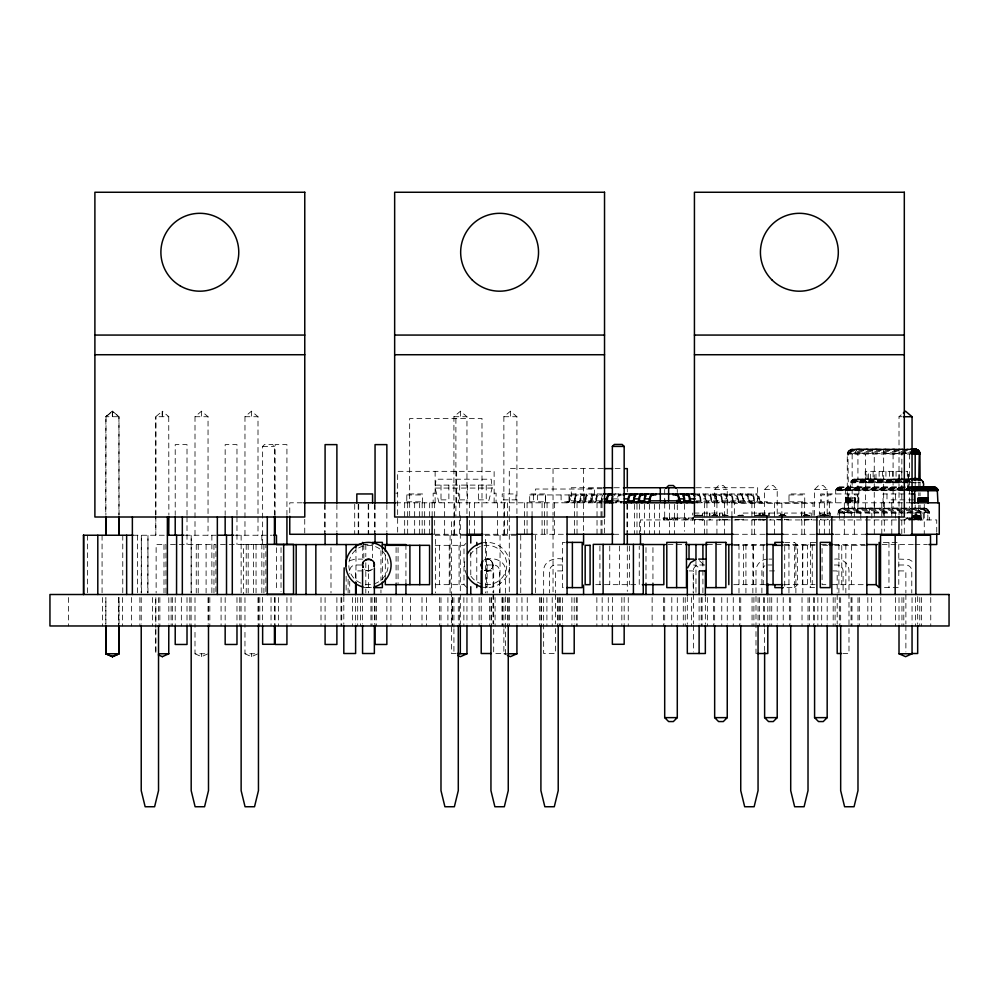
<?xml version="1.0" encoding="UTF-8"?>
<svg xmlns="http://www.w3.org/2000/svg" width="999" height="999" viewBox="0 0 999 999"><rect width="100%" height="100%" fill="white"/><g stroke="black" fill="none" stroke-linecap="round" stroke-linejoin="round"><path stroke-width="0.75" stroke-dasharray="5 3.75" d="M835.651 502.809L835.713 490.322L837.062 487.999L838.91 487.137L910.876 487.075M855.319 499.862L855.319 497.889L845.491 497.889L845.491 502.809L845.491 490.659L846.353 487.599L865.796 487.075C866.22 485.077 864.547 478.883 868.506 479.208L868.506 471.341M858.84 502.809L858.903 490.322L860.251 487.999L862.087 487.137M879.12 471.341L879.12 479.208L865.234 479.208L865.234 471.341L904.095 471.341M865.783 471.341L865.783 479.208L867.144 479.27L873.114 479.208L873.114 471.341M911.051 479.27L867.144 479.27L866.895 471.341M870.604 479.208L870.604 471.341M875.973 479.208L875.973 471.341M882.467 471.341L882.467 479.208L853.658 479.27L850.773 481.481L850.411 487.075M885.926 471.341L885.926 479.208L853.658 479.27L865.234 479.208M889.41 471.341L889.41 479.208L910.863 479.233M892.819 471.341L892.819 479.208L910.613 479.22M896.066 471.341L896.066 479.208L906.443 479.27L901.785 479.208L901.785 471.341M899.088 479.208L899.088 471.341M907.317 471.341L907.317 479.208L910.126 479.22M908.153 479.208L908.153 471.341M908.428 479.208L908.428 471.341L905.956 471.341M907.791 487.075C910.039 484.028 903.708 477.172 910.389 479.445L907.929 482.117L907.791 487.075L911.5 487.137M914.21 519.942L914.497 517.981L915.608 519.942L915.808 517.981L916.682 519.942L916.745 517.981L917.457 519.942L917.619 517.981L918.081 519.942L918.268 517.981L918.268 519.942L918.406 517.981L917.831 519.942L917.107 517.981L916.807 519.942L916.233 517.981L915.546 519.942L915.384 517.981L914.285 519.942L914.347 517.981M692.682 519.942L693.056 518.069A4.883 4.883 0 0 0 692.682 519.942L692.682 513.061M695.129 519.942L695.167 519.305L702.996 519.942L702.996 519.093M709.577 519.305L709.54 519.942A4.883 4.883 0 0 1 709.615 519.08M710.014 519.305L709.977 519.942A4.883 4.883 0 0 1 710.052 519.08M735.351 519.942L735.389 519.305L743.219 519.942L743.219 519.093M752.859 519.942L752.909 519.305L760.726 519.942L760.726 519.093M758.978 519.093A4.92 4.92 0 0 0 758.903 519.942L758.953 519.305M759.427 519.305L759.39 519.942A4.883 4.883 0 0 1 759.465 519.08M776.772 519.942L776.822 519.305L780.731 519.63M801.485 519.093A4.92 4.92 0 0 0 801.41 519.942L801.46 519.305M820.828 519.305L820.791 519.942A4.883 4.883 0 0 1 820.866 519.08M905.156 513.061L837.936 513.061L839.372 509.59L842.844 508.141L839.297 510.651L837.936 513.061L837.936 515.821M865.808 482.792L865.946 481.481M865.896 481.793L865.821 482.455L920.054 482.455M858.853 490.659L858.978 489.985L845.591 489.66L845.516 490.322L858.978 489.985L859.552 488.748M484.153 559.89C495.192 554.482 495.192 575.524 484.153 570.104M903.308 449.138L852.197 449.138L848.713 450.574L847.277 454.058L847.277 508.141M439.036 502.809L435.102 488.061L436.039 479.208L491.196 479.208L492.145 488.061L488.211 502.809M859.215 489.348L836.026 489.348L835.664 490.659L911.625 490.659M927.834 519.942L927.834 513.061L928.733 510.601L926.935 508.803L924.475 508.141L926.935 508.803L929.232 511.788L929.395 519.942M492.719 566.733L492.432 567.444M492.882 565.983L492.982 565.222M912.287 454.058L847.277 454.058L848.713 450.574L911.625 450.574M860.801 518.568L860.801 513.061L856.318 511.863L858.453 508.291L902.721 508.179M492.682 566.833L492.382 567.544M492.869 566.083L492.969 565.334M858.903 490.322L859.365 489.035L909.652 489.035M693.581 517.981L663.161 517.981L663.161 519.942L663.386 517.981L663.498 519.942L664.06 517.981L664.56 519.942L666.795 517.981L668.219 519.942L677.996 517.981L688.711 519.942L688.711 517.981M685.814 517.981L685.814 519.942L685.389 517.981L685.988 519.942L686.625 517.981L687.175 519.942L688.511 517.981L689.273 519.942L692.444 517.981L692.444 519.942M840.097 509.59L841.158 508.778L926.935 508.803M692.856 518.668L693.568 517.145M848.513 508.141L847.939 451.598L850.349 449.762L910.763 449.762L907.217 449.188M910.701 517.981L908.965 519.942L907.741 517.981L904.182 519.942M491.62 568.731L492.082 568.119L491.545 568.818M911.65 517.981L909.864 519.942L909.727 517.981L907.317 519.942L907.304 517.981L905.419 519.942M841.158 508.778L863.261 508.141M262.637 544.368L262.637 446.416L264.61 444.443L272.477 444.443L274.438 446.416L274.438 516.383M466.945 587.624L463.998 584.665L463.998 545.329L465.959 543.369M714.66 515.372L714.66 489.46L718.593 485.526L723.313 485.526L727.247 489.46L727.247 515.372M764.622 515.372L764.622 489.46L768.556 485.526L773.276 485.526L777.21 489.46L777.21 515.372M814.585 515.372L814.585 489.46L818.518 485.526L823.238 485.526L827.172 489.46L827.172 515.372M816.058 542.382L810.439 542.382L807.492 545.329L807.492 584.665L810.439 587.624L816.058 587.624M794.542 587.624L797.489 584.665L797.489 545.329L794.542 542.382L784.715 542.382L784.715 587.624L794.542 587.624L794.542 542.382M677.759 519.942L677.759 517.981L675.274 519.942L672.939 517.981L670.804 519.942L669.53 517.981L668.868 519.942L667.544 517.981L667.257 519.942L666.058 517.981L665.834 519.942L664.909 517.981L664.56 519.942L664.56 517.981M923.088 508.141L925.748 508.316L929.232 511.788L927.834 513.061L925.736 511.863L915.996 513.061L911.013 511.863L906.53 513.061L929.395 513.061L927.959 509.59L924.987 508.291L913.948 508.166M195.005 535.239L195.005 416.72L201.486 411.188L208.042 416.72L208.042 535.239M244.967 535.239L244.967 416.72L251.448 411.188L258.004 416.72L258.004 535.239M119.056 514.972L118.993 416.72L112.238 411.188L105.744 416.72L119.056 416.72L112.425 411.188L105.869 416.72L105.744 514.972M899.013 514.972L899.013 416.72L901.173 414.872M105.894 416.72L112.562 411.188L112.562 416.72M453.921 535.239L453.921 416.72L460.477 411.188L466.958 416.72L466.958 514.972M503.871 535.239L503.871 416.72L510.439 411.188L516.92 416.72L516.92 514.972M849.287 450.574L850.923 449.3L856.405 449.138L905.344 449.225M372.639 569.168L368.456 570.904L364.285 569.168M848.513 454.058L852.397 449.762L856.405 449.138M839.485 518.568L839.485 513.061L841.583 511.863L851.323 513.061L851.323 515.821M371.004 570.279L370.292 570.579M697.364 515.821L702.996 515.034M717.357 515.684L714.46 515.034L717.357 515.684L714.897 515.034L712.212 515.821A4.883 4.883 0 0 1 717.494 515.821L714.46 515.034L712.062 515.659L715.034 515.734M737.587 515.821L743.219 515.034M755.094 515.821L760.726 515.034M761.85 515.684L763.199 515.159L761.138 515.821L764.31 515.034L761.912 515.659M762.424 515.409L761.625 515.821A4.883 4.883 0 0 1 766.895 515.821M805.057 515.197L803.87 515.684L806.33 515.034L808.79 515.684L806.33 515.034L803.658 515.821L806.33 515.034L809.665 515.659M820.329 515.821L823.014 515.034L825.411 515.659L822.864 515.734M370.904 570.317L370.192 570.616M697.639 515.659L702.996 515.197M715.571 515.159L716.783 515.409L712.574 515.409L717.132 515.821A4.883 4.883 0 0 0 711.788 515.821L714.897 515.034L712 515.684L717.294 515.659L714.31 515.734M738.386 515.409L743.219 515.197M755.381 515.659L760.726 515.197M764.447 515.734L761.425 515.659L764.31 515.034L762.549 515.197M806.48 515.734L803.933 515.659L808.728 515.659L806.193 515.734M823.151 515.734L820.604 515.659L823.014 515.034L825.686 515.821M825.848 515.734L823.301 515.659L825.698 515.034L828.096 515.659L825.561 515.734M823.301 515.659L825.698 515.034L828.159 515.684L825.698 515.034L823.238 515.684L825.698 515.034M857.929 508.141L857.929 454.058L850.211 452.847L852.147 454.058L854.669 452.847C873.988 453.933 893.343 453.933 912.661 452.847L909.39 454.058L905.406 452.847L893.081 454.058L883.665 452.847M195.005 653.771L201.511 656.668L208.042 653.771L195.005 653.771L195.005 628.821M244.967 653.771L251.473 656.668L258.004 653.771L244.967 653.771L244.967 628.821M848.313 508.141L843.768 508.778L841.583 511.863L844.055 513.061L847.202 511.863L860.801 513.061M349.687 560.639L355.232 559.103L362.699 559.103M712 515.684L713.623 515.197M763.036 515.197L761.363 515.684L765.833 515.034L768.231 515.659M920.504 513.061L920.504 519.942A4.92 4.92 0 0 0 913.71 515.409L916.345 515.034L913.885 515.684C916.982 513.736 921.39 516.308 921.253 519.942A4.92 4.92 0 0 0 913.973 515.634C917.02 513.898 921.415 516.333 921.253 519.942L921.253 513.061M856.318 511.863L871.827 513.061L883.665 511.863L895.504 513.061L898.451 511.863L902.484 512.462M850.349 449.762L852.197 449.138M821.89 515.159L820.554 515.684L823.014 515.034L825.461 515.684L823.014 515.034L820.554 515.684L825.461 515.684M823.238 515.684L828.096 515.659L823.026 515.821A4.883 4.883 0 0 1 828.296 515.821M913.885 515.684L919.018 515.821L921.09 518.668L910.838 518.681M762.712 515.159L761.363 515.684L763.823 515.034L766.708 515.659L763.686 515.734M905.406 452.847L901.86 454.058L901.785 534.278M485.801 559.278C493.956 557.192 505.394 560.601 505.494 570.516L505.494 653.508L493.693 653.508L493.693 625.586M488.424 570.729L487.662 570.829M489.148 570.491L489.86 570.192L489.048 570.529M780.581 515.159L784.64 515.684L781.693 515.034L779.295 515.659L784.64 515.197M913.71 515.409L918.218 515.409L921.09 518.681L918.218 515.409L913.71 515.409L918.743 515.659L920.603 517.482L912.025 517.594L920.878 518.069L921.253 519.942A4.87 4.87 0 0 0 921.14 518.881M485.914 559.253L486.675 559.153M488.311 570.741L486.126 570.766L487.487 570.904M695.142 515.684L697.602 515.034L699.999 515.659L697.464 515.734M913.123 515.684L915.584 515.034L918.793 515.684L914.472 515.159M929.232 511.788L923.263 513.061L920.129 511.863L906.53 513.061M808.378 515.159L804.307 515.684L808.378 515.159L809.952 515.821L809.14 515.409M367.257 570.741L369.443 570.766L368.681 570.866M758.441 519.942L761.188 519.38M722.664 519.093L722.664 519.942L725.224 519.53M762.886 519.093L762.886 519.942L765.446 519.53M804.307 519.093L804.307 519.942L806.88 519.53M696.328 515.197L700.287 515.821A4.883 4.883 0 0 0 696.515 515.172L700.062 515.684M713.186 515.197L714.897 515.034M785.226 515.409L786.026 515.821L784.465 515.159L780.394 515.684L783.353 515.034L785.751 515.659M914.31 515.197C917.294 514.423 920.603 516.808 920.504 519.942L919.629 517.145L916.695 515.159L919.492 516.97L920.504 519.942L920.129 518.069L911.263 517.594M767.407 559.103C761.363 559.178 756.068 564.472 755.993 570.516L755.993 653.508L756.78 653.508M913.71 508.179C917.731 508.741 924.4 506.356 925.736 511.863L923.263 513.061L923.263 519.942M722.664 519.942L730.494 519.305L730.531 519.942M762.886 519.942L765.496 519.73M784.315 519.63L788.223 519.305L788.273 519.942M804.307 519.942L812.137 519.305L812.187 519.942M844.242 508.141L842.344 508.291L925.748 508.316M928.733 510.601L839.297 510.651M911.675 516.97L919.817 516.471L920.603 517.482L913.685 517.207M899.4 449.138L903.271 449.288L875.524 449.138L873.064 449.288L872.327 450.574L871.915 452.847L874.25 454.058L874.25 508.141M695.204 515.659L699.487 515.409L695.729 515.409M761.425 515.659L766.982 515.821L764.934 515.159L766.283 515.684M803.933 515.659L809.015 515.821L804.307 515.034M820.604 515.659L828.383 515.821M913.186 515.659L918.218 515.409L919.817 516.471L912.112 516.471L919.442 516.133L920.603 517.482L919.018 515.821L913.486 515.946L919.442 516.133M722.664 515.197L728.009 515.659M762.886 515.197L768.518 515.821M780.394 515.197L784.465 515.159M804.307 515.197L807.267 515.034M487.325 559.128L488.199 559.24M911.038 518.069L920.653 517.594L921.09 518.668L920.254 516.97L913.586 516.57M839.485 513.061L838.586 510.601L839.372 509.59L910.239 509.59L908.878 508.291L870.042 508.291L868.88 511.863L871.827 513.061L871.827 518.568M911.313 517.507L919.629 517.145L920.341 518.668L918.693 516.133L920.341 518.668L919.629 517.145M912.075 517.507L920.379 517.145L921.09 518.668M875.524 449.138L857.529 449.288L854.669 452.847L857.929 454.058M867.931 449.138L864.06 449.288L861.925 452.847L865.471 454.058L865.471 508.141M912.911 515.821L918.743 515.659M368.843 570.904L368.082 570.904M873.101 508.141L850.049 508.291L847.202 511.863L851.323 513.061M912.724 515.946L918.268 515.821L920.341 518.668M911.55 517.145L920.254 516.97M861.413 449.138L851.523 449.288L903.271 449.288M844.879 508.291L854.807 508.141M866.895 479.208L853.658 479.27L911.725 479.208M195.005 416.72L208.042 416.72M244.967 416.72L258.004 416.72M453.921 416.72L466.958 416.72M503.871 416.72L516.92 416.72M899.013 416.72L901.91 416.72M262.637 446.416L274.438 446.416M905.918 449.138L910.913 449.138M848.488 451.648L912.274 451.648M912.661 452.847L847.439 452.784M602.946 468.618L509.29 468.618L509.29 515.247M615.122 468.618L621.678 468.618M852.996 479.445L905.718 479.445M852.372 479.732L909.827 479.732M851.81 480.132L910.126 480.132M851.323 480.606L910.389 480.606M851.123 480.881L910.489 480.881M910.676 481.481L850.773 481.481L850.536 482.117L907.929 482.117M850.649 481.793L910.751 481.793M850.424 482.792L920.091 482.792M435.102 485.102L492.145 485.102M838.91 487.137L909.952 487.137M838.248 487.312L912.162 487.312M837.624 487.599L912.786 487.599M602.197 487.737L571.278 487.737L571.278 500.836L603.508 500.836M614.26 487.737L621.927 487.737M696.266 487.737L757.654 487.737L757.654 500.836L696.266 500.836M435.102 488.061L492.145 488.061M837.062 487.999L905.756 487.999M907.279 487.999L913.348 487.999M836.575 488.474L913.823 488.474M602.197 488.723L587.362 488.723L587.362 487.737M836.363 488.748L914.035 488.748M714.66 489.46L727.247 489.46M764.622 489.46L777.21 489.46M814.585 489.46L827.172 489.46M902.197 489.66L835.888 489.66L835.713 490.322L902.297 490.322M903.733 489.66L909.889 489.66M835.788 489.985L905.344 489.985M906.892 489.985L911.525 489.985M903.845 490.322L910.039 490.322M395.679 493.169L397.652 493.169M435.127 493.169L433.154 493.169L433.154 502.809M456.655 493.169L458.628 493.169L458.628 502.809M494.13 493.169L496.091 493.169L496.091 502.809M571.278 493.956L602.297 493.956M614.26 493.956L623.713 493.956M694.53 493.956L757.654 493.956M913.61 493.956L883.054 493.956L883.054 502.809M406.793 494.942L422.527 494.942M529.695 494.942L602.297 494.942M623.713 494.942L615.784 494.942A3.934 2.785 -90 0 0 614.397 495.467M694.53 494.942L702.447 494.942A3.934 2.785 -90 0 1 705.232 498.876A3.934 2.785 -90 0 0 708.016 502.809M718.731 502.809A3.934 2.785 -90 0 1 715.946 498.876A3.934 2.785 -90 0 0 713.161 494.942L705.219 494.942L705.232 493.956M788.998 494.942L804.732 494.942M845.491 497.927L855.319 498.014L855.319 502.809L855.319 500.836L845.491 500.836M845.491 498.164L855.319 498.164M845.491 498.376L855.319 498.376M845.491 498.626L855.319 498.626M567.382 501.835A2.947 2.085 -90 0 0 569.48 498.876L575.312 498.876A3.934 2.785 -90 0 1 578.096 494.942M578.096 501.835A2.947 2.085 -90 0 0 580.182 498.876L586.026 498.876A3.934 2.785 -90 0 1 588.811 494.942M588.811 501.835A2.947 2.085 -90 0 0 590.896 498.876L596.74 498.876A3.934 2.785 -90 0 1 599.512 494.942M599.512 501.835A2.947 2.085 -90 0 0 601.598 498.876L606.156 498.876M612.312 498.876L618.156 498.876A3.934 2.785 -90 0 1 620.941 494.942M697.302 494.942A3.934 2.785 -90 0 1 700.087 498.876L705.931 498.876A2.947 2.085 -90 0 0 708.016 501.835M708.016 494.942A3.934 2.785 -90 0 1 710.801 498.876L716.645 498.876A2.947 2.085 -90 0 0 718.731 501.835M718.731 494.942A3.934 2.785 -90 0 1 721.503 498.876L727.347 498.876A2.947 2.085 -90 0 0 729.432 501.835M729.432 494.942A3.934 2.785 -90 0 1 732.217 498.876L738.061 498.876A2.947 2.085 -90 0 0 740.147 501.835A2.947 2.085 -90 0 1 738.049 498.876A4.92 3.472 -90 0 0 734.577 493.956M750.848 501.835A2.947 2.085 -90 0 1 748.763 498.876L742.919 498.876A3.934 2.785 -90 0 0 740.134 494.942A3.934 2.785 -90 0 1 742.931 498.876A3.934 2.785 -90 0 0 745.691 502.809L745.704 501.835A2.947 2.085 -90 0 1 743.606 498.876A4.92 3.472 -90 0 0 740.134 493.956A4.92 3.472 -90 0 1 743.618 498.876M750.848 494.942A3.934 2.785 -90 0 1 753.633 498.876L759.477 498.876A4.92 3.472 -90 0 0 756.006 493.956M845.491 498.926L855.319 498.926M845.491 499.25L855.319 499.25M845.491 499.6L855.319 499.6M441.009 499.862L448.876 499.862M459.69 499.862L467.557 499.862M478.371 499.862L486.238 499.862M516.97 499.862L501.236 499.862L501.236 502.809M845.491 499.862L855.319 499.937M913.61 499.862L889.547 499.862L889.547 502.809M845.491 500.774L855.319 500.811M614.26 500.836L621.927 500.836M845.491 501.098L855.319 501.098M845.491 501.448L855.319 501.448M406.793 501.823L422.527 501.823M529.695 501.823L545.429 501.823M604.657 501.835L561.825 501.835L561.825 502.809M618.156 498.876A3.934 2.785 -90 0 1 615.372 502.809L615.372 501.835L624.687 501.835M694.929 501.835L767.132 501.835M788.998 501.823L804.732 501.823M845.491 501.773L857.592 501.823L857.592 494.942L854.632 494.942L854.632 493.956M845.491 502.072L855.319 502.072M845.491 502.322L855.319 502.322M845.491 502.534L855.319 502.534M302.222 502.809L289.76 502.809L289.76 516.296M395.679 502.809L603.508 502.809M611.513 502.809L621.94 502.809M696.278 502.809L913.198 502.809M911.712 509.59L927.959 509.59M838.099 511.788L928.496 511.863M694.093 513.061L702.522 513.061L702.522 515.821M713.348 515.159L716.008 515.159M722.664 515.034L725.611 515.034L722.664 515.684L726.723 515.159L728.296 515.821M780.394 515.034L784.64 515.034M827.584 515.409L821.128 515.409L825.411 515.659M905.281 517.981L920.878 518.069M910.713 519.305L921.215 519.305M434.615 534.278L467.12 534.278M484.453 534.278L517.082 534.278M532.067 534.278L567.045 534.278M613.736 534.278L621.94 534.278M733.666 534.278L766.895 534.278M783.503 534.278L816.845 534.278M834.902 534.278L866.807 534.278M133.004 535.239L168.868 535.239M185.277 535.239L216.259 535.239M235.289 535.239L272.078 535.239M466.346 535.239L435.452 535.239L435.452 592.944M516.308 535.239L485.414 535.239L485.414 592.944M565.347 542.382L562.537 542.382L562.537 587.624L565.347 587.624M883.341 542.382L898.788 542.382L898.788 587.624L883.341 587.624M265.584 544.368L243.556 544.368L243.556 594.33M170.504 544.542L215.921 544.542L215.921 592.994M220.467 544.542L265.884 544.542L265.884 592.994M362.999 544.542L373.376 544.542M667.981 544.53L684.515 544.53M707.417 544.53L724.675 544.53M734.028 544.53L765.222 544.53M783.928 544.53L815.122 544.53M821.353 544.53L828.383 544.53M833.828 544.53L865.009 544.53M882.167 544.53L913.348 544.53M914.909 544.53L927.384 544.53M435.189 545.329L463.998 545.329M733.728 545.329L766.046 545.329M784.44 545.329L815.059 545.329M827.696 545.329L822.077 545.329L822.077 584.665L827.696 584.665M834.727 545.329L865.421 545.329M562.537 559.103C554.532 557.317 543.731 560.988 543.656 570.516L543.656 653.508L555.456 653.508L555.456 625.586M768.905 559.103L771.89 559.103M834.59 559.103C841.558 557.966 848.963 563.199 848.988 570.516L848.988 653.508L843.094 653.508M898.788 559.103L908.94 559.452L914.26 562.524M361.276 564.997L355.619 564.997A5.907 5.907 0 0 0 349.712 570.904L349.712 573.851M486.613 564.997L493.693 564.997A5.907 5.907 0 0 1 499.6 570.904L499.6 593.031M562.537 564.997L555.456 564.997A5.907 5.907 0 0 0 549.562 570.904L549.562 593.031M704.77 564.997L699.113 564.997A5.907 5.907 0 0 0 693.206 570.904L693.206 593.031M767.794 564.997L772.04 564.997M834.352 564.997L837.187 564.997A5.907 5.907 0 0 1 843.094 570.904L843.094 593.031M898.788 564.997L905.881 564.997A5.907 5.907 0 0 1 911.775 570.904L911.775 593.031M362.699 570.904L355.619 570.904L355.619 580.594M486.613 570.904L493.681 570.953L493.693 593.006M562.537 570.904L555.469 570.953L555.456 593.006M689.135 570.904L693.531 570.953L693.543 593.006M769.517 570.904L774.874 570.904M832.791 570.904L837.174 570.953L837.187 593.006M898.788 570.904L905.856 570.953L905.881 593.006M435.189 584.665L463.998 584.665M595.704 584.665L639.248 584.665L639.248 546.003M733.728 584.665L766.046 584.665M784.44 584.665L815.059 584.665M831.917 584.665L865.421 584.665M364.098 587.624L372.527 587.624M455.894 653.508L451.461 653.508L451.461 518.831M503.871 628.821L503.871 653.771L506.768 653.771M906.967 479.22L909.852 479.233M913.498 517.519L920.653 517.594M906.83 449.238L909.802 449.288M913.66 515.821L919.817 516.471L912.474 516.133L919.192 515.946L920.603 517.482M913.748 516.995L920.379 517.145M904.07 508.141L908.878 508.291M845.591 489.66L836.026 489.348L845.554 489.985M894.23 508.141L897.289 508.291L898.451 511.863M367.907 570.829L367.157 570.729M804.457 515.409L808.728 515.659M766.708 515.659L761.937 515.409L766.77 515.684L763.823 515.034L765.584 515.197M697.152 515.484L699.999 515.659M891.807 449.138L894.255 449.288L895.416 452.847L893.081 454.058L893.081 508.141M756.668 515.159L760.726 515.684L757.779 515.034M739.148 515.159L743.219 515.684L740.259 515.034M698.925 515.159L702.996 515.684L700.037 515.034M758.166 519.53L760.726 519.942M740.646 519.53L743.219 519.942M700.424 519.53L702.996 519.942M485.377 570.616L484.665 570.317M838.823 511.863L844.055 513.061L844.055 518.568M485.277 570.579L484.565 570.279M366.521 570.529L365.821 570.242M808.216 515.409L807.442 515.159L808.79 515.684M764.934 515.159L766.221 515.659M366.421 570.491L365.709 570.192M918.044 515.684L916.695 515.159L919.068 516.471L916.857 515.197M826.822 515.159L828.159 515.684M765.097 515.197L766.77 515.684M715.734 515.197L716.92 515.684M503.871 653.771L506.493 654.932M917.282 508.291L920.129 511.863L915.996 513.061L915.996 519.942M489.547 559.677L488.836 559.39L489.647 559.715M765.709 515.409L766.508 515.821M917.457 515.159L919.817 516.471L918.218 515.409M919.068 516.471L917.469 515.409L919.842 517.482M699.462 560.639L703.808 564.972M491.421 561.001L491.945 561.7M492.307 562.25L492.594 562.961L492.345 562.35M492.832 563.686L492.932 564.447M492.857 563.798L492.957 564.56M685.689 517.981L685.988 519.942M827.884 519.305L827.921 519.942A4.92 4.92 0 0 0 827.859 519.08M811.213 519.305L811.25 519.942A4.92 4.92 0 0 0 811.176 519.093M770.716 519.305L770.753 519.942M719.767 519.305L719.817 519.942A4.883 4.883 0 0 0 719.667 519.08M719.33 519.305L719.367 519.942M702.484 519.305L702.522 519.942M672.939 517.981L673.051 519.942M936.737 532.242L936.737 519.942L640.471 519.942L640.471 532.242M930.756 597.502L930.756 625.973M924.262 504.308L924.262 534.278M921.615 597.502L921.615 625.973M920.054 481.868L920.054 486.513M920.054 492.694L920.054 495.779M920.054 505.057L920.054 508.141M919.767 597.502L919.767 625.973M918.818 481.868L918.818 486.513M918.818 492.694L918.818 495.779M918.818 505.057L918.818 508.141M917.681 596.64L917.681 624.313M915.534 597.502L915.534 625.973M915.184 481.868L915.184 486.513M915.184 505.057L915.184 508.141M912.05 597.627L912.05 624.138M909.39 454.058L909.39 508.141M905.881 594.555L905.881 624.038M905.881 625.586L905.881 651.96M904.282 519.293L904.282 534.278M903.795 597.502L903.795 625.973M901.947 597.502L901.947 625.973M899.013 597.627L899.013 624.138M895.504 513.061L895.504 518.568M895.554 597.502L895.554 625.973M895.454 493.956L895.454 499.862M893.481 499.862L893.481 502.809M891.795 502.809L891.795 534.278M888.96 542.382L888.96 587.624M886.987 493.956L886.987 502.809M884.302 502.809L884.302 531.281M883.665 449.138L883.665 515.821M881.805 502.809L881.805 534.278M880.793 597.502L880.793 625.973M874.3 502.809L874.3 534.278M871.652 597.502L871.652 625.973M867.819 597.502L867.819 625.973M859.315 597.502L859.315 625.973M858.566 502.809L858.566 493.956L820.604 493.956L820.604 502.809M857.979 597.614L857.979 624.075M854.632 501.823L854.632 502.809M854.32 502.809L854.32 534.278M852.147 454.058L852.147 508.141M851.985 597.502L851.985 625.973M851.585 545.329L851.585 584.665M851.098 501.823L851.098 494.942L848.139 494.942L848.139 493.956M851.061 597.502L851.061 625.973M848.139 501.823L848.139 502.809M845.853 544.53L845.853 592.981M844.33 502.809L844.33 534.278M841.757 545.329L841.757 584.665M840.671 597.614L840.671 624.075M839.335 597.502L839.335 625.973M838.898 544.53L838.898 592.981M837.187 594.555L837.187 624.038M835.089 597.502L835.089 625.973M833.178 597.502L833.178 625.973M831.031 493.956L831.031 494.942L828.084 494.942L828.084 501.823L831.031 501.823L831.031 502.809M830.619 515.821L830.619 513.061L818.094 513.061L818.094 515.821M829.345 502.809L829.345 534.278M827.921 513.061L827.921 515.821M827.172 597.614L827.172 624.113M824.537 493.956L824.537 494.942L821.59 494.942L821.59 501.823L824.537 501.823L824.537 502.809M824.35 502.809L824.35 534.278M821.69 597.502L821.69 625.973M820.791 513.061L820.791 515.821M819.342 502.809L819.342 534.278M817.856 597.502L817.856 625.973M814.585 597.614L814.585 624.113M813.511 597.502L813.511 625.973M813.024 515.384L813.024 503.221L734.34 503.221L734.34 515.384M812.249 545.329L812.249 584.665M811.25 515.821L811.25 513.061L784.64 513.061L784.64 515.821M810.439 542.382L810.439 587.624M809.352 597.502L809.352 625.973M808.016 597.614L808.016 624.075M804.732 502.809L804.732 493.956L788.998 493.956L788.998 502.809M804.357 502.809L804.357 534.278M804.307 513.061L804.307 515.821M802.834 544.53L802.834 592.981M802.409 545.329L802.409 584.665M801.86 502.809L801.86 534.278M802.022 597.502L802.022 625.973M801.41 513.061L801.41 515.821M795.891 544.53L795.891 592.981M790.709 597.614L790.709 624.075M789.372 597.502L789.372 625.973M788.948 544.53L788.948 592.981M784.64 519.093L784.64 519.942M783.216 597.502L783.216 625.973M781.88 502.809L781.88 516.296M780.394 515.821L780.394 513.061L743.219 513.061L743.219 515.821M780.394 519.093L780.394 519.942M777.21 597.614L777.21 624.113M774.387 502.809L774.387 534.278M771.727 597.502L771.727 625.973M769.879 597.502L769.879 625.973M769.218 513.061L769.218 515.821M768.743 513.061L768.743 515.821M767.794 597.664L767.794 624.038M767.12 501.835L767.132 502.809M764.622 597.614L764.622 627.222M764.622 628.783L764.622 650.611M763.548 597.502L763.548 625.973M763.236 545.329L763.236 584.665M762.886 513.061L762.886 515.821M761.962 501.835L761.987 502.809M761.887 593.031L761.887 570.904A5.907 5.907 0 0 1 764.847 565.796M760.726 513.061L760.726 515.821M759.39 513.061L759.39 515.821M759.39 597.502L759.39 625.973M758.903 513.061L758.903 515.821M758.054 597.614L758.054 624.075M754.395 502.809L754.395 534.278M753.908 597.502L753.908 625.973M753.396 545.329L753.396 584.665M753.209 493.956L753.221 494.942M752.871 544.53L752.871 592.981M751.897 502.809L751.897 534.278M752.06 597.502L752.06 625.973M751.26 501.835L751.273 502.809M748.076 493.956L748.064 494.942L756.006 494.942A3.934 2.785 -90 0 1 758.778 498.876A3.934 2.785 -90 0 0 761.563 502.809M745.928 544.53L745.928 592.981M743.556 545.329L743.556 584.665M742.507 493.956L742.494 494.942M740.746 597.614L740.746 624.075M740.559 501.835L740.546 502.809M739.41 597.502L739.41 625.973M738.985 544.53L738.985 592.981M737.349 493.956L737.362 494.942L745.291 494.942A3.934 2.785 -90 0 1 748.076 498.876A3.934 2.785 -90 0 0 750.848 502.809M733.254 597.502L733.254 625.973M731.917 502.809L731.917 516.296M731.805 493.956L731.792 494.942M729.857 501.835L729.844 502.809M727.247 597.614L727.247 624.113M726.635 493.956L726.648 494.942L734.577 494.942A3.934 2.785 -90 0 1 737.362 498.876A3.934 2.785 -90 0 0 740.147 502.809A3.934 2.785 -90 0 1 737.349 498.876M724.425 502.809L724.425 534.278M722.664 515.821L722.664 513.061L702.996 513.061L702.996 515.821M721.765 597.502L721.765 625.973M719.817 513.061L719.817 515.821M719.367 513.061L719.367 515.821M719.143 501.835L719.13 502.809M716.932 502.809L716.932 534.278M715.946 493.956L715.933 494.942L723.875 494.942A3.934 2.785 -90 0 1 726.635 498.876A3.934 2.785 -90 0 0 729.432 502.809M714.66 597.614L714.66 624.113M713.586 597.502L713.586 625.973M710.376 493.956L710.364 494.942M709.977 513.061L709.977 515.821M709.54 513.061L709.54 515.821M708.428 501.835L708.416 502.809M707.429 597.502L707.429 625.973M706.942 502.809L706.942 534.278M705.344 596.64L705.344 624.313M704.432 502.809L704.432 534.278M702.909 561.188L702.909 568.756M702.909 570.267L702.909 592.981M702.097 597.502L702.097 625.973M701.198 597.502L701.198 625.973M699.662 493.956L699.675 494.942M699.113 597.664L699.113 624.038M697.727 501.835L697.714 502.809M695.966 561.188L695.966 592.981M694.442 519.293L694.442 534.278M693.543 594.555L693.543 624.038M693.543 625.586L693.543 651.96M691.458 597.502L691.458 625.973M687.312 596.64L687.312 624.313M685.227 597.502L685.227 625.973M684.452 504.308L684.452 531.281M683.291 597.502L683.291 625.973M677.285 489.46L677.285 492.507M677.285 504.707L677.285 519.942M677.285 597.614L677.285 624.113M674.462 504.308L674.462 534.278M671.803 597.502L671.803 625.973M669.467 504.308L669.467 534.278M664.697 489.46L664.697 500.124M664.697 503.184L664.697 519.942M664.697 597.614L664.697 624.113M663.523 517.981L663.523 519.942M663.623 597.502L663.623 625.973M659.477 504.308L659.477 534.278M654.482 504.308L654.482 534.278M652.946 547.564L652.946 583.891M652.135 597.502L652.135 625.973M649.487 504.308L649.487 534.278M645.991 547.564L645.991 583.891M644.48 504.308L644.48 534.278M639.485 504.308L639.485 534.278M636.987 504.308L636.987 534.278M634.49 504.308L634.49 534.278M629.42 546.003L629.42 584.665M628.259 597.502L628.259 625.973M627.31 488.823L627.31 491.933M627.31 504.37L627.31 532.342M627.31 546.328L627.31 591.396M626.997 504.308L626.997 534.278M624.163 597.352L624.163 624.612M621.84 597.502L621.84 625.973M620.516 501.835L620.516 502.809M619.58 546.003L619.58 584.665M618.568 493.956L618.568 494.942M612.362 597.352L612.362 624.612M609.752 546.003L609.752 584.665M608.279 597.502L608.279 625.973M604.52 519.293L604.52 534.278M602.172 597.502L602.172 625.973M602.022 502.809L602.022 534.278M601.011 502.809L601.011 534.278M599.912 546.003L599.912 584.665M599.1 501.835L599.1 502.809M597.152 493.956L597.152 494.942M597.027 502.809L597.027 534.278M596.865 597.502L596.865 625.973M596.515 494.942L596.515 502.809M594.542 494.942L594.542 489.035L535.539 489.035L535.539 494.942M592.582 494.942L592.582 502.809M591.583 493.956L591.583 494.942M588.386 501.835L588.386 502.809M586.438 493.956L586.438 494.942M584.715 494.942L584.715 502.809M583.578 468.618L583.578 515.247M583.578 516.795L583.578 532.342M580.881 493.956L580.881 494.942M577.684 501.835L577.684 502.809M577.197 597.502L577.197 625.973M577.035 502.809L577.035 534.278M576.286 597.502L576.286 625.973M575.736 493.956L575.736 494.942M574.537 502.809L574.537 534.278M574.2 597.614L574.2 624.013M571.89 597.502L571.89 625.973M568.968 494.942L568.968 502.809M566.97 501.835L566.97 502.809M562.4 597.614L562.4 624.013M561.101 494.942L561.101 502.809M560.314 597.502L560.314 625.973M559.552 597.502L559.552 625.973M558.216 597.614L558.216 624.075M557.542 597.502L557.542 625.973M555.456 594.555L555.456 624.038M554.557 502.809L554.557 534.278M553.034 468.618L553.034 515.247M553.034 516.795L553.034 592.956M552.21 597.502L552.21 625.973M547.065 502.809L547.065 534.278M546.903 597.502L546.903 625.973M545.367 494.942L545.367 502.809L545.429 493.956L529.695 493.956L529.695 502.809M544.567 502.809L544.567 534.278M542.07 502.809L542.07 534.278M541.57 597.502L541.57 625.973M540.909 597.614L540.909 624.075M539.572 597.502L539.572 625.973M537.499 494.942L537.499 502.809M535.377 535.239L535.377 592.944M533.566 494.942L533.566 502.809M532.067 502.809L532.067 516.296M527.235 597.502L527.235 625.973M527.072 502.809L527.072 534.278M524.575 502.809L524.575 534.278M521.928 597.502L522.077 625.973M520.741 535.239L520.741 592.944M516.92 597.627L516.92 624.138M515.984 499.862L515.984 493.956L502.21 493.956L502.21 499.862M510.439 411.188L510.439 416.72M509.59 597.502L509.59 625.973M509.29 516.795L509.29 592.956M508.254 597.614L508.254 624.075M507.579 502.809L507.579 534.278M507.579 597.502L507.579 625.973M504.595 502.809L504.595 534.278M503.871 597.627L503.871 627.26M502.26 597.502L502.26 625.973M502.097 597.502L502.097 625.973M500.049 535.239L500.049 592.944M497.589 502.809L497.589 534.278M495.092 597.502L495.092 625.973M494.13 502.809L494.13 471.341L397.652 471.341L397.664 534.278M493.693 594.555L493.693 624.038M493.007 564.997L493.007 592.719M493.007 594.28L493.007 623.9M491.608 597.502L491.608 625.973M490.946 597.614L490.946 624.075M489.61 597.502L489.61 625.973M487.112 564.997L487.112 593.031M486.613 542.382L486.613 587.624M486.238 485.102L486.238 502.809M481.993 515.821L481.993 418.456L409.665 418.456L409.665 515.821M481.206 597.402L481.206 623.9M479.12 597.502L479.12 625.973M478.371 485.102L478.371 502.809M476.785 549L476.785 584.59M474.612 502.809L474.612 534.278M471.965 597.502L472.115 625.973M470.779 552.397L470.779 577.347M469.617 502.809L469.617 534.278M467.557 485.102L467.557 502.809M466.958 597.627L466.958 624.138M463.873 597.502L463.873 625.973M460.477 411.188L460.477 416.72M460.314 515.821L460.314 624.45M459.69 485.102L459.627 534.278M459.627 597.502L459.627 625.973M459.078 545.329L459.078 584.665M458.291 597.614L458.291 624.075M456.655 471.341L456.655 502.809M455.894 418.456L455.894 515.821M454.632 502.809L454.632 534.278M453.921 597.627L453.921 627.26M453.921 628.821L453.921 653.771M452.297 597.502L452.297 625.973M452.135 597.502L452.135 625.973M450.087 535.239L450.087 592.944M449.238 545.329L449.238 584.665M448.876 485.102L448.876 502.809M447.902 597.502L447.902 625.973M444.642 502.809L444.642 534.278M441.009 485.102L441.009 502.809M440.984 597.614L440.984 624.075M439.647 597.502L439.647 625.973M439.41 545.329L439.41 584.665M435.127 471.341L435.127 502.809M434.652 502.809L434.652 534.278M432.155 502.809L432.155 516.296M429.657 502.809L429.657 534.278M426.411 597.502L426.411 625.973M424.662 502.809L424.662 534.278M422.527 502.809L422.527 493.956L406.793 493.956L406.793 502.809M422.165 502.809L422.165 534.278M422.003 597.502L422.003 625.973M419.655 502.809L419.655 534.278M414.66 502.809L414.66 534.278M410.439 597.502L410.439 625.973M407.667 502.809L407.667 534.278M405.931 544.542L405.931 583.903M404.67 502.809L404.67 534.278M402.335 597.502L402.335 625.973M398.064 547.577L398.064 583.903M396.091 547.577L396.091 583.903M390.921 597.502L390.921 625.973M386.85 504.57L386.85 532.242M386.85 597.527L386.85 624.787M385.314 555.169L385.314 578.908M382.367 549L382.367 579.82M380.956 550.599L380.956 580.881M380.956 589.959L380.956 592.994M376.448 597.502L376.448 625.973M375.05 504.57L375.05 532.242M375.05 597.527L375.05 624.787M374.7 504.308L374.7 534.278M374.363 597.402L374.363 623.9M372.527 545.417L372.527 557.779M372.04 597.502L372.04 625.973M370.941 597.502L370.941 625.973M368.693 504.308L368.693 534.278M368.456 564.997L368.456 593.031M368.206 504.308L368.206 534.278M365.809 544.542L365.809 556.655M365.809 562.712L365.809 592.994M363.836 544.542L363.836 558.166M362.699 545.417L362.699 557.779M362.562 597.402L362.562 623.9M360.477 597.502L360.477 625.973M358.703 504.308L358.703 534.278M358.216 504.308L358.216 534.278M357.704 597.502L357.704 625.973M355.969 547.577L355.969 580.881M355.619 597.664L355.619 624.038M354.707 504.308L354.707 534.278M352.372 597.502L352.372 625.973M349.712 581.231L349.712 593.031M348.102 579.37L348.102 592.994M346.141 576.336L346.141 592.994M343.818 596.64L343.818 624.313M341.733 597.502L341.733 625.973M340.984 597.502L340.984 625.973M336.888 504.57L336.888 532.242M336.888 597.527L336.888 624.787M330.994 547.577L330.994 592.994M325.087 504.57L325.087 532.242M325.087 597.527L325.087 624.787M324.737 504.308L324.737 534.278M321.004 597.502L321.004 625.973M304.745 519.293L304.745 534.278M291.021 597.502L291.021 625.973M286.925 515.334L286.925 444.617L275.125 444.617L275.125 515.334M286.925 597.527L286.925 624.787M281.031 547.577L281.031 591.47M278.534 597.502L278.534 625.973M276.473 547.714L276.473 591.383M275.125 597.527L275.125 624.787M274.438 597.352L274.438 624.612M271.041 597.502L271.041 625.973M263.911 544.542L263.911 592.994M262.637 597.352L262.637 624.612M261.838 535.239L261.838 592.944M259.79 597.502L259.79 625.973M258.541 597.502L258.541 625.973M258.004 597.627L258.004 624.138M256.044 544.542L256.044 592.994M253.396 544.368L253.396 592.819M251.448 411.188L251.448 416.72M251.473 653.771L251.473 656.668M248.177 544.542L248.177 592.994M246.216 544.542L246.216 592.994M244.967 597.627L244.967 627.26M241.134 535.239L241.134 592.944M241.059 597.502L241.059 625.973M239.797 597.502L239.797 625.973M236.975 515.334L236.975 444.617L225.162 444.617L225.162 515.334M236.975 516.87L236.975 544.542M236.975 597.527L236.975 624.787M225.162 597.527L225.162 624.787M221.079 597.502L221.079 625.973M213.961 544.542L213.961 592.994M211.875 535.239L211.875 592.944M209.827 597.502L209.827 625.973M208.491 597.614L208.491 624.075M208.042 597.627L208.042 624.138M206.094 544.542L206.094 592.994M201.486 411.188L201.486 416.72M201.511 653.771L201.511 656.668M198.214 544.542L198.214 592.994M196.254 544.542L196.254 592.994M195.005 597.627L195.005 627.26M191.196 592.944L191.196 535.239L191.134 592.944M191.096 597.502L191.096 625.973M189.835 597.502L189.835 625.973M187.013 515.334L187.013 444.617L175.212 444.617L175.212 515.334M187.013 516.87L187.013 544.542M187.013 597.527L187.013 624.787M181.343 597.502L181.343 625.973M175.212 597.527L175.212 624.787M172.352 597.502L172.352 625.973M171.116 597.502L171.116 625.973M168.744 416.72L168.868 514.972M168.806 597.627L168.868 624.138M165.959 592.994L165.959 544.542L156.131 544.542L156.131 592.994M163.998 544.542L163.998 592.994M162.275 416.72L162.338 411.188L155.707 416.72L168.868 416.72L162.2 411.188L162.2 416.72M159.865 597.502L159.865 625.973M158.529 597.614L158.529 624.075M155.832 516.533L155.832 535.239L155.707 516.533M155.832 597.627L155.832 627.26L155.707 597.627M155.832 628.821L155.832 653.771L155.707 628.821M152.372 597.502L152.372 625.973M147.964 592.944L147.964 535.239L147.765 592.944M141.383 592.944L141.321 535.239L141.171 592.944M141.221 597.614L141.221 624.075M139.885 597.502L139.885 625.973M137.4 535.239L137.4 592.944M131.381 597.502L131.381 625.973M122.765 535.239L122.765 592.944M122.39 597.502L122.39 625.973M119.056 624.138L118.993 597.627L118.781 624.138M118.931 416.72L118.906 514.972M118.406 597.502L118.406 625.973M112.5 411.188L112.437 416.72M112.313 411.188L112.313 416.72M106.019 416.72L105.894 514.972M105.894 624.138L105.869 597.627L105.744 624.138M102.41 597.502L102.41 625.973M102.073 535.239L102.073 592.944M87.437 535.239L87.437 592.944M68.444 597.502L68.444 625.973M803.683 515.809A4.92 4.92 0 0 1 808.978 515.809M820.366 515.796A4.92 4.92 0 0 1 825.661 515.796M719.218 519.08A4.883 4.883 0 0 1 719.292 519.942M702.372 519.08A4.883 4.883 0 0 1 702.447 519.955M719.779 519.405A4.883 4.883 0 0 1 719.817 519.942M758.903 519.942A4.87 4.87 0 0 1 758.94 519.405M761.176 515.809A4.92 4.92 0 0 1 766.47 515.809M801.41 519.942A4.883 4.883 0 0 1 801.448 519.405M693.543 564.997A5.907 5.907 0 0 1 699.238 569.368M360.939 583.166A19.668 19.668 0 0 1 355.819 549.937A19.668 19.668 0 0 1 387.662 560.739A19.668 19.668 0 0 1 363.374 584.003M371.416 587.424A22.615 22.615 0 0 1 362.612 586.85M470.079 555.169A19.668 19.668 0 0 1 499.75 549.937A19.668 19.668 0 0 1 499.75 580.069A19.668 19.668 0 0 1 470.079 574.837M481.256 543.156A22.615 22.615 0 0 1 509.727 564.997A22.615 22.615 0 0 1 481.256 586.85M466.82 575.012A22.615 22.615 0 0 1 465.259 559.14M745.279 493.956A4.92 3.472 -90 0 1 748.75 498.876M721.49 498.876A3.934 2.785 -90 0 0 724.275 502.809L724.287 501.835A2.947 2.085 -90 0 1 722.202 498.876A4.92 3.472 -90 0 0 718.718 493.956M723.875 493.956A4.92 3.472 -90 0 1 727.347 498.876M710.789 498.876A3.934 2.785 -90 0 0 713.561 502.809L713.586 501.835A2.947 2.085 -90 0 1 711.475 498.876A4.92 3.472 -90 0 0 708.004 493.956M713.149 494.942A3.934 2.785 -90 0 1 715.933 498.876M700.074 498.876A3.934 2.785 -90 0 0 702.859 502.809L702.859 501.835A2.947 2.085 -90 0 1 700.774 498.876A4.92 3.472 -90 0 0 697.29 493.956M697.302 502.809A3.934 2.785 -90 0 1 696.59 502.684M702.447 493.956A4.92 3.472 -90 0 1 705.931 498.876M697.302 501.835A2.947 2.085 -90 0 1 696.765 501.723M753.621 498.876A3.934 2.785 -90 0 0 756.405 502.809L756.405 501.835A2.947 2.085 -90 0 1 754.32 498.876A4.92 3.472 -90 0 0 750.836 493.956M761.55 501.835A2.947 2.085 -90 0 1 759.465 498.876M732.205 498.876A3.934 2.785 -90 0 0 734.989 502.809L734.989 501.835A2.947 2.085 -90 0 1 732.916 498.876A4.92 3.472 -90 0 0 729.42 493.956M567.382 502.809A3.934 2.785 -90 0 0 570.167 498.876A3.934 2.785 -90 0 1 572.951 494.942M575.312 498.876A3.934 2.785 -90 0 1 572.539 502.809L572.539 501.835A2.947 2.085 -90 0 0 574.625 498.876A4.92 3.472 -90 0 1 578.096 493.956M569.48 498.876A4.92 3.472 -90 0 1 572.951 493.956M578.096 502.809A3.934 2.785 -90 0 0 580.881 498.876A3.934 2.785 -90 0 1 583.666 494.942M621.653 502.684A3.934 2.785 -90 0 1 620.941 502.809M621.977 501.436A2.947 2.085 -90 0 1 620.941 501.835M614.048 494.617A4.92 3.472 -90 0 1 615.784 493.956M620.941 493.956A4.92 3.472 -90 0 0 617.457 498.876A2.947 2.085 -90 0 1 615.372 501.835M599.512 502.809A3.934 2.785 -90 0 0 602.297 498.876A3.934 2.785 -90 0 1 603.109 496.091M601.598 498.876A4.92 3.472 -90 0 1 602.622 495.404M588.811 502.809A3.934 2.785 -90 0 0 591.583 498.876A3.934 2.785 -90 0 1 594.368 494.942M596.74 498.876A3.934 2.785 -90 0 1 593.955 502.809L593.955 501.835A2.947 2.085 -90 0 0 596.041 498.876A4.92 3.472 -90 0 1 599.512 493.956M590.896 498.876A4.92 3.472 -90 0 1 594.368 493.956M586.026 498.876A3.934 2.785 -90 0 1 583.241 502.809L583.241 501.835A2.947 2.085 -90 0 0 585.327 498.876A4.92 3.472 -90 0 1 588.811 493.956M580.182 498.876A4.92 3.472 -90 0 1 583.666 493.956M779.807 515.409L779.008 515.821L779.807 515.409M805.219 515.159L803.87 515.684L805.219 515.159M490.434 560.127L490.934 560.564L490.434 560.127M721.091 494.942L721.091 493.956L721.078 494.942M155.832 514.972L155.832 416.72L155.769 514.972M716.633 498.876A4.92 3.472 -90 0 0 713.149 493.956A4.92 3.472 -90 0 1 716.645 498.876"/><path stroke-width="1.5" d="M928.096 502.809L928.096 500.836L918.268 500.824L918.268 502.809L918.268 497.889L928.096 497.927L928.096 502.809L928.071 490.322L926.972 487.312L910.876 487.075M362.587 565.222L362.687 565.983M362.637 564.447L362.737 563.686M374.288 565.546L374.188 566.308M374.338 564.785L374.238 564.023M344.168 567.832L343.818 595.104M374.163 566.533C376.735 556.293 358.828 557.842 363.137 567.444L362.849 566.733M481.356 563.911L481.256 564.672M481.53 563.161L481.83 562.462M362.974 562.961L363.261 562.25M687.662 567.832L690.721 562.524L696.041 559.452M918.818 480.332L919.305 452.847L917.594 449.8L911.962 449.138M482.942 560.826L481.206 564.997L481.993 567.956M918.818 454.058L919.879 452.784L919.392 451.598L915.134 449.138M612.362 544.368L612.362 446.416L614.335 444.443L622.202 444.443L624.163 446.416L624.163 544.368M665.684 488.474L668.631 485.526L673.351 485.526L676.311 488.474M677.285 625.661L677.285 717.632L673.351 721.565L668.631 721.565L664.697 717.632L664.697 625.661M727.247 625.661L727.247 717.632L723.313 721.565L718.593 721.565L714.66 717.632L714.66 625.661M777.21 625.661L777.21 717.632L773.276 721.565L768.556 721.565L764.622 717.632L764.622 652.16M827.172 625.661L827.172 717.632L823.238 721.565L818.518 721.565L814.585 717.632L814.585 625.661M903.346 413.024L905.506 411.188L912.05 416.72L912.05 535.239M916.408 449.3L911.188 449.238L916.408 449.3L919.392 451.598L912.274 451.648L911.625 450.574L918.618 450.574M366.021 559.677L366.733 559.39M118.906 625.699L118.844 653.771L112.338 656.668L119.056 653.771L119.056 625.699M118.781 653.771L105.744 653.771L112.462 656.668L118.906 653.771M162.3 656.668L168.868 653.771M912.05 625.699L912.05 653.771L905.606 656.668L899.013 653.771L899.013 625.699M466.958 625.699L466.958 653.771L460.439 656.668L457.829 655.506M516.92 625.699L516.92 653.771L510.402 656.668L507.792 655.506M367.482 559.228L368.244 559.128M920.054 480.332L919.879 452.784L912.661 452.847L912.274 451.648M910.926 488.748L937.224 488.748L935.976 487.599L911.5 487.137L913.348 487.999L914.684 490.322L937.874 490.322L937.412 489.035L927.946 489.348L937.224 488.748L937.936 502.809M911.175 489.035L914.222 489.035L914.684 490.322L937.799 489.985L937.574 489.348L914.035 488.748M94.893 335.065L304.77 335.065M394.655 335.065L604.532 335.065M694.43 335.065L904.307 335.065M94.893 354.732L304.77 354.732M394.655 354.732L604.532 354.732M694.43 354.732L904.307 354.732M903.358 416.72L912.05 416.72M612.362 446.416L624.163 446.416M912.149 449.762L917.594 449.8L919.879 452.784M912.287 454.058L920.054 454.058L919.305 452.847L915.184 454.058L912.661 452.847M604.233 468.618L612.574 468.618M625.299 468.618L627.31 468.618L627.31 487.262M910.938 479.27C916.795 477.023 925.798 479.333 923.188 487.075M911.35 479.445L920.591 479.445M911.25 479.732L921.215 479.732M911.5 487.137L934.689 487.137M912.162 487.312L935.351 487.312M912.786 487.599L935.976 487.599M603.508 487.737L612.724 487.737M623.463 487.737L694.73 487.737M913.348 487.999L936.538 487.999M913.823 488.474L937.412 489.035M911.438 489.66L937.574 489.348L914.51 489.66M911.525 489.985L914.609 489.985L914.747 502.809M911.625 490.659L937.924 490.659M603.508 493.956L613.011 493.956M623.463 493.956L694.73 493.956M911.912 493.956L914.535 493.956L914.535 502.809M613.011 494.942L610.227 494.942A3.934 2.785 -90 0 0 607.442 498.876A3.934 2.785 -90 0 1 606.056 502.285M630.569 494.942L634.427 494.942L634.427 493.956M641.283 494.942L645.142 494.942L645.142 493.956M651.985 494.942L655.844 494.942L655.844 493.956M676.947 494.942L673.089 494.942L673.089 493.956M687.662 494.942L683.803 494.942L683.803 493.956M918.268 498.164L928.096 498.164M918.268 498.376L928.096 498.376M918.268 498.626L928.096 498.626M604.17 498.876L606.755 498.876A4.92 3.472 -90 0 1 610.227 493.956M624.313 498.876L628.171 498.876A4.92 3.472 -90 0 1 631.643 493.956M631.643 501.835A2.947 2.085 -90 0 0 633.728 498.876L638.873 498.876A4.92 3.472 -90 0 1 642.357 493.956M642.357 501.835A2.947 2.085 -90 0 0 644.442 498.876L649.587 498.876A4.92 3.472 -90 0 1 653.059 493.956M675.873 493.956A4.92 3.472 -90 0 1 679.357 498.876L684.502 498.876A2.947 2.085 -90 0 0 686.588 501.835M686.588 493.956A4.92 3.472 -90 0 1 690.059 498.876L695.204 498.876M918.268 498.926L928.096 498.926M918.268 499.25L928.096 499.25M918.268 499.6L928.096 499.6M918.268 500.799L928.096 500.811M606.58 500.836L612.724 500.836A3.934 2.785 -90 0 0 612.911 499.9M628.071 500.836L634.203 500.836M638.811 500.836L644.954 500.836M649.55 500.836L679.382 500.836M683.99 500.836L690.134 500.836M612.587 501.835L604.657 501.835A2.947 2.085 -90 0 0 606.755 498.876M623.301 501.835L647.502 501.835A2.947 2.085 -90 0 0 649.587 498.876M694.929 501.835L681.443 501.835A2.947 2.085 -90 0 1 679.357 498.876M303.783 502.809L395.679 502.809M604.383 502.809L613.261 502.809M623.301 502.809L694.929 502.809M911.213 502.809L939.26 502.809L939.26 534.278L911.213 534.278M433.054 534.278L289.76 534.278L289.76 516.296M467.12 534.278L482.892 534.278M517.082 534.278L532.742 534.278M567.007 534.278L613.261 534.278M624.637 534.278L733.254 534.278M766.37 534.278L783.216 534.278M816.208 534.278L833.341 534.278M866.046 534.278L900.311 534.278M83.416 535.239L133.004 535.239M167.495 535.239L184.003 535.239M217.732 535.239L233.828 535.239M273.539 535.239L276.473 535.239L276.473 544.605L361.588 544.542M466.346 535.239L482.492 535.239M566.758 542.382L582.205 542.382L582.205 587.624L566.758 587.624M783.303 542.382L774.874 542.382L774.874 545.417M267.02 544.368L293.519 544.368L293.519 594.33L267.02 594.33M382.43 544.542L405.931 544.542M665.421 544.53L640.471 544.53L640.471 533.778M685.689 544.53L707.529 544.53M726.236 544.53L732.966 544.53M766.395 544.53L776.136 544.53M829.145 544.53L832.891 544.53M866.57 544.53L877.484 544.53M928.945 544.53L936.737 544.53L936.737 533.778M782.904 545.329L773.064 545.329L773.064 584.665M686.463 559.103L693.93 559.103M698.726 559.103L706.193 559.103M699.5 570.904L706.193 570.904M642.332 584.665L663.836 584.665L663.836 545.329M766.046 584.665L782.904 584.665M866.957 584.665L876.173 584.665L879.12 587.624L879.12 542.382M373.938 587.624L382.367 587.624L382.367 582.192M783.303 587.624L774.874 587.624L774.874 584.59M457.367 653.508L460.314 653.508L460.314 625.661M491.283 653.508L481.206 653.508L481.206 625.461M757.717 653.508L767.794 653.508L767.794 625.586M841.558 653.508L837.187 653.508L837.187 625.586M911.775 653.508L917.681 653.508L917.681 625.849M158.604 653.771L168.744 653.771L168.806 625.699M458.266 653.771L466.958 653.771M508.216 653.771L516.92 653.771M899.013 653.771L912.05 653.771M664.697 717.632L677.285 717.632M714.66 717.632L727.247 717.632M764.622 717.632L777.21 717.632M814.585 717.632L827.172 717.632M910.863 479.233L919.929 479.27L911.725 479.208M911.1 479.22L919.929 479.27L911.288 479.233L919.929 479.27L912.162 479.233M912.137 449.175L917.594 449.8M910.913 449.138L914.934 449.762L917.119 452.847L915.184 454.058L915.184 480.332M369.006 559.165L369.767 559.278M914.06 449.138L915.796 449.288M370.504 559.515L371.203 559.802M158.341 654.932L162.425 656.668M105.744 625.699L105.807 653.771L112.462 656.668M481.868 567.644L481.58 566.933M373.788 562.562L374.076 563.274M922.814 481.481L923.163 482.792M481.368 566.196L481.268 565.434M922.951 481.793L923.126 482.455M930.506 594.505L930.506 535.239L880.544 535.239L880.544 594.505M915.871 535.239L915.871 594.505M899.013 516.533L899.013 535.239M895.179 535.239L895.179 594.505M876.173 545.329L876.173 584.665M866.832 517.007L866.832 594.505M857.979 625.636L857.979 790.634L854.045 806.742L844.605 806.742L840.671 790.634L840.671 625.636M831.817 517.007L831.817 594.505M816.87 517.007L816.87 594.505M808.016 625.636L808.016 790.634L804.083 806.742L794.642 806.742L790.709 790.634L790.709 625.636M781.855 517.007L781.855 594.505M767.794 583.703L767.794 594.555M766.907 517.007L766.907 594.505M758.054 625.636L758.054 790.634L754.12 806.742L744.68 806.742L740.746 790.634L740.746 625.636M731.892 517.007L731.892 594.505M728.808 545.329L728.808 584.665M716.021 542.382L716.021 587.624M705.344 570.516L705.344 595.104M705.344 625.849L705.344 653.508L687.312 653.508L687.312 625.849M702.909 544.53L702.909 559.677M699.113 571.291L699.113 594.555M699.113 625.586L699.113 653.508M695.966 544.53L695.966 559.677M694.517 493.956L694.517 494.942M692.145 502.809L692.145 501.835A2.947 2.085 -90 0 1 690.059 498.876M689.023 544.53L689.023 559.677M687.312 570.516L687.312 595.104M687 501.835L687 502.809M677.285 500.124L677.285 503.184M676.623 542.382L676.623 587.624M668.643 487.737L668.643 500.836M664.697 500.124L664.697 503.184M660.302 487.737L660.302 500.836M652.946 583.891L652.946 594.492M645.991 583.891L645.991 594.492M641.932 501.835L641.932 502.809M636.788 502.809L636.788 501.835A2.947 2.085 -90 0 0 638.873 498.876M633.416 544.368L633.416 594.33M631.231 501.835L631.231 502.809M627.31 533.891L627.31 544.767M624.163 626.123L624.163 644.293L612.362 644.293L612.362 626.123M609.815 501.835L609.815 502.809M603.121 544.368L603.121 594.33M583.578 533.891L583.578 544.767M583.578 585.177L583.578 594.505M574.2 625.561L574.2 653.508L562.4 653.508L562.4 625.561M572.377 542.382L572.377 587.624M567.07 517.007L567.07 594.505M558.216 625.636L558.216 790.634L554.283 806.742L544.842 806.742L540.909 790.634L540.909 625.636M532.055 517.007L532.055 594.505M517.107 517.007L517.107 594.505M508.254 625.636L508.254 790.634L504.32 806.742L494.88 806.742L490.946 790.634L490.946 625.636M482.092 517.007L482.092 594.505M481.206 570.904L481.206 594.28M476.785 542.382L476.785 545.417M476.785 584.59L476.785 587.624M470.779 535.239L470.779 543.044M470.779 586.713L470.779 594.505M467.145 517.007L467.145 594.505M458.291 625.636L458.291 790.634L454.358 806.742L444.917 806.742L440.984 790.634L440.984 625.636M432.13 517.007L432.13 594.505M419.742 545.329L419.742 584.665M409.902 545.329L409.902 584.665M405.931 583.903L405.931 594.505M396.091 583.903L396.091 594.505M386.85 503.034L386.85 444.617L375.05 444.617L375.05 503.034M386.85 533.778L386.85 544.542M386.85 626.298L386.85 644.467L375.05 644.467L375.05 626.298M385.314 551.086L385.314 545.329L429.57 545.329L429.57 584.665L385.314 584.665L385.314 578.908M382.367 549L382.367 542.382L372.527 542.382L372.527 543.156M375.05 533.778L375.05 543.006M374.363 567.956L374.363 594.28M374.363 625.461L374.363 653.508L362.562 653.508L362.562 625.461M372.577 502.809L372.577 493.956L356.83 493.956L356.83 502.809M362.699 542.382L362.699 543.156M362.699 586.85L362.699 587.624M362.562 569.368L362.562 594.28M355.969 544.542L355.969 547.577M355.969 582.392L355.969 594.505M355.619 582.142L355.619 594.555M355.619 625.586L355.619 653.508L343.818 653.508L343.818 625.849M346.141 544.542L346.141 565.734M336.888 503.034L336.888 444.617L325.087 444.617L325.087 503.034M336.888 533.778L336.888 544.542M336.888 626.298L336.888 644.467L325.087 644.467L325.087 626.298M325.087 533.778L325.087 544.542M315.846 544.542L315.846 594.505M306.006 544.542L306.006 594.505M296.179 544.542L296.179 594.505M286.925 516.87L286.925 544.542M286.925 626.298L286.925 644.467L275.125 644.467L275.125 626.298M283.679 544.368L283.679 594.33M275.125 516.87L275.125 535.314M274.438 516.383L274.438 544.368M274.438 626.123L274.438 644.293L262.637 644.293L262.637 626.123M267.295 517.007L267.295 594.505M258.454 625.636L258.454 790.634L254.52 806.742L245.067 806.742L241.134 790.634L241.134 625.636M236.975 626.298L236.975 644.467L225.162 644.467L225.162 626.298M232.292 517.007L232.292 594.505M226.511 535.239L226.511 594.505M225.162 516.87L225.162 535.314M217.345 517.007L217.345 594.505M208.491 625.636L208.491 790.634L204.558 806.742L195.117 806.742L191.184 790.634L191.184 625.636M187.013 626.298L187.013 644.467L175.212 644.467L175.212 626.298M182.33 517.007L182.33 594.505M176.611 535.239L176.548 594.505M175.212 516.87L175.212 535.314M168.868 516.533L168.744 535.239M167.382 517.007L167.382 594.505M158.529 625.636L158.529 790.634L154.595 806.742L145.155 806.742L141.221 790.634L141.221 625.636M132.368 517.007L132.368 594.505M126.648 535.239L126.648 594.505M118.993 516.533L118.993 535.239L118.781 516.533M105.869 516.533L105.894 535.239M105.956 625.699L105.894 653.771M105.744 516.533L105.744 535.239M97.802 535.239L97.802 594.505M83.704 535.239L83.641 594.505M83.479 535.239L83.566 594.505M362.612 586.85A22.615 22.615 0 0 1 349.937 552.022A22.615 22.615 0 0 1 386.988 552.022A22.615 22.615 0 0 1 374.313 586.85M481.256 586.85A22.615 22.615 0 0 1 467.52 576.311M467.52 553.696A22.615 22.615 0 0 1 481.256 543.156M681.443 502.809A3.934 2.785 -90 0 1 678.658 498.876A3.934 2.785 -90 0 0 675.873 494.942M686.588 494.942A3.934 2.785 -90 0 1 689.36 498.876A3.934 2.785 -90 0 0 690.759 502.285M685.189 502.285A3.934 2.785 -90 0 1 684.615 501.66M684.178 500.849A3.934 2.785 -90 0 1 683.803 498.876M682.991 496.091A3.934 2.785 -90 0 1 683.428 496.915M681.018 493.956A4.92 3.472 -90 0 1 684.502 498.876M691.733 493.956A4.92 3.472 -90 0 1 694.742 496.416M634.053 500.849A3.934 2.785 -90 0 1 633.041 502.285M631.643 494.942A3.934 2.785 -90 0 0 628.858 498.876A3.934 2.785 -90 0 1 627.472 502.285M638.186 502.285A3.934 2.785 -90 0 0 639.572 498.876A3.934 2.785 -90 0 1 642.357 494.942M633.728 498.876A4.92 3.472 -90 0 1 637.212 493.956M634.527 497.864A3.934 2.785 -90 0 1 634.802 496.915M635.239 496.091A3.934 2.785 -90 0 1 635.814 495.467M626.798 502.684A3.934 2.785 -90 0 1 626.086 502.809L626.086 501.835A2.947 2.085 -90 0 0 628.171 498.876M624.038 495.404A4.92 3.472 -90 0 1 626.498 493.956M610.227 501.835A2.947 2.085 -90 0 0 612.312 498.876A4.92 3.472 -90 0 1 612.774 496.416M604.183 494.13A4.92 3.472 -90 0 1 605.082 493.956M647.502 502.809A3.934 2.785 -90 0 0 650.287 498.876A3.934 2.785 -90 0 1 653.059 494.942M644.442 498.876A4.92 3.472 -90 0 1 647.914 493.956M645.504 496.915A3.934 2.785 -90 0 1 645.953 496.091M680.057 502.285A3.934 2.785 -90 0 1 678.758 499.9M679.982 500.961A2.947 2.085 -90 0 1 679.645 500.349M304.77 192.258L94.893 192.258L94.893 517.007L304.77 517.007L304.77 192.258M604.532 192.258L394.655 192.258L394.655 517.007L604.532 517.007L604.532 192.258M904.307 192.258L694.43 192.258L694.43 517.007L904.307 517.007L904.307 192.258M686.463 542.382L666.795 542.382L666.795 587.624L686.463 587.624L686.463 542.382M725.861 542.382L706.193 542.382L706.193 587.624L725.861 587.624L725.861 542.382M830.107 542.382L820.279 542.382L820.279 587.624L830.107 587.624L830.107 542.382M643.244 544.368L593.281 544.368L593.281 594.33L643.244 594.33L643.244 544.368M590.084 545.329L585.164 545.329L585.164 584.665L590.084 584.665L590.084 545.329M949.05 594.505L49.95 594.505L49.95 625.973L949.05 625.973L949.05 594.505M180.357 285.976A38.949 38.949 0 0 0 238.773 252.248A38.949 38.949 0 0 0 180.357 218.519A38.949 38.949 0 0 0 180.357 285.976M472.065 279.795A38.949 38.949 0 0 0 537.212 262.337A38.949 38.949 0 0 0 489.522 214.635A38.949 38.949 0 0 0 472.065 279.795M771.827 279.795A38.949 38.949 0 0 0 836.987 262.337A38.949 38.949 0 0 0 789.285 214.635A38.949 38.949 0 0 0 771.827 279.795"/></g></svg>
